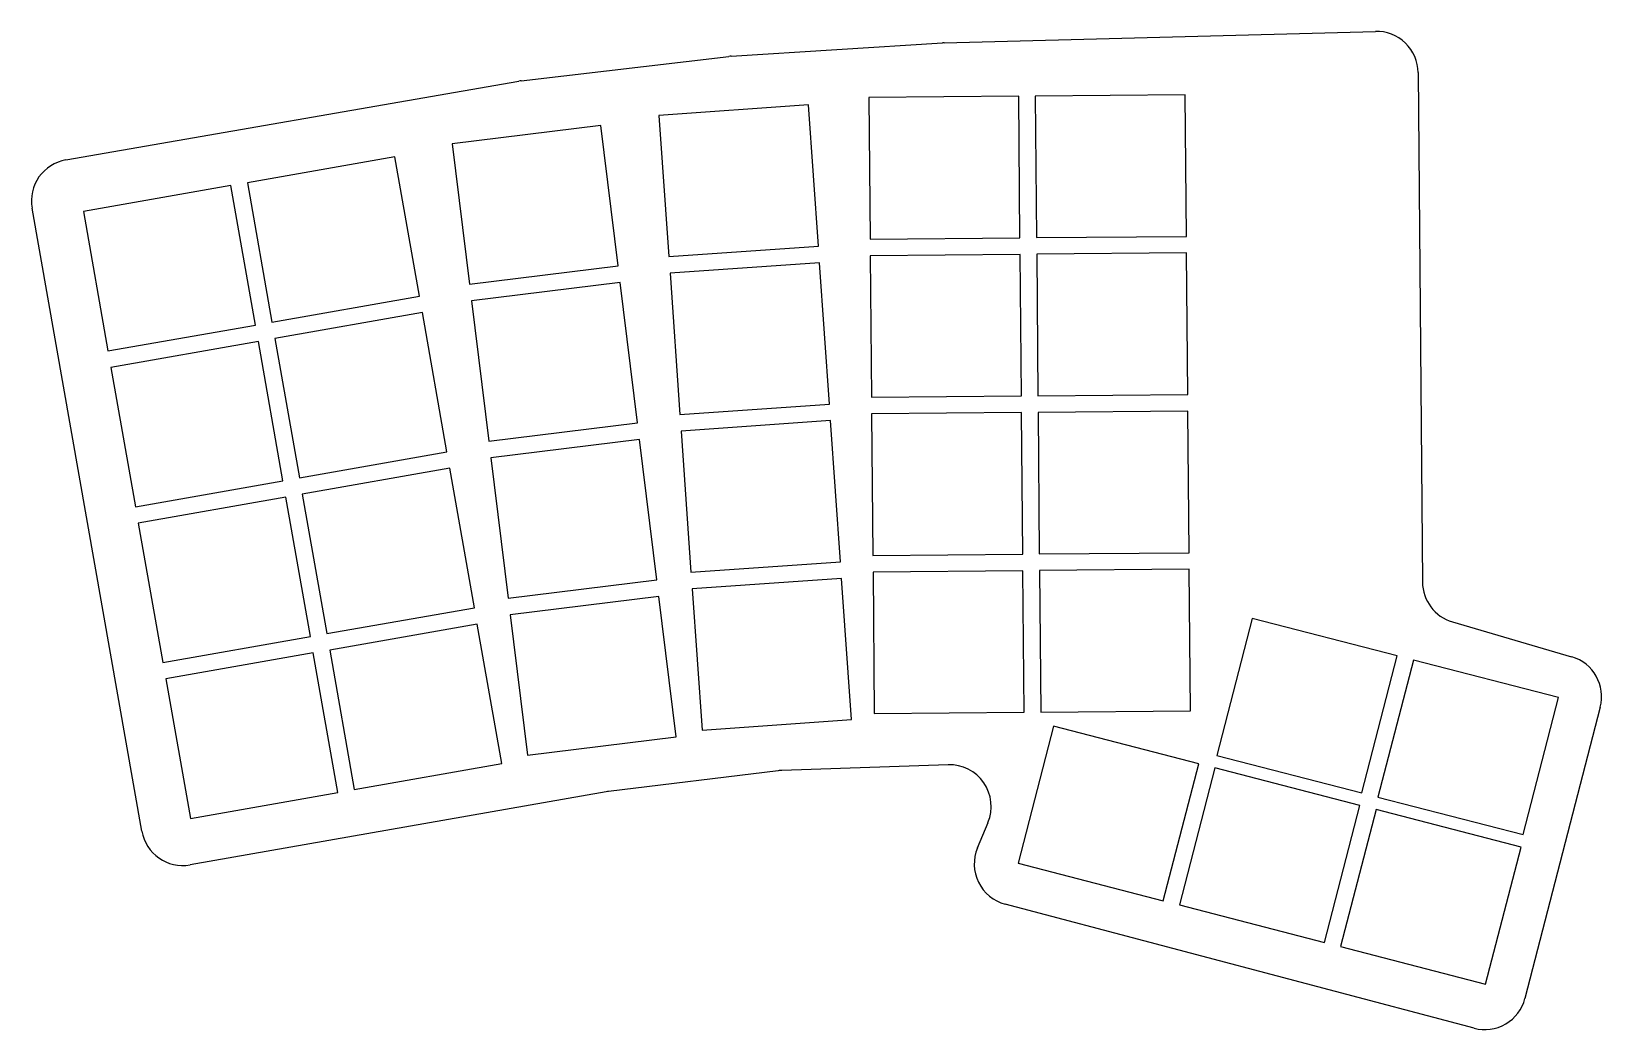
# Model space of a CAD drawing. Header units: millimetres. Extents: x 107 to 295, y -214 to -94.
import ezdxf

# ---------------------------------------------------------------- set-up
doc = ezdxf.new("R2010")
doc.units = ezdxf.units.MM

msp = doc.modelspace()

# ---------------------------------------------------------------- linework, layer by layer
for p, q in [((216.2, -95.39), (268.01, -94.03)), ((190.61, -97), (216.01, -95.4)), ((165.4, -99.95), (190.35, -97.02)), ((273.14, -98.98), (273.67, -160.18)), ((110.7, -109.45), (165.12, -99.99)), ((225.16, -101.81), (207.16, -101.97)), ((225.31, -118.81), (225.16, -101.81)), ((245.16, -101.64), (227.16, -101.79)), ((227.16, -101.79), (227.31, -118.79)), ((245.31, -118.64), (245.16, -101.64)), ((199.91, -102.86), (181.95, -104.12)), ((201.1, -119.82), (199.91, -102.86)), ((207.16, -101.97), (207.31, -118.97)), ((174.98, -105.32), (157.12, -107.51)), ((177.06, -122.19), (174.98, -105.32)), ((181.95, -104.12), (183.14, -121.08)), ((157.12, -107.51), (159.19, -124.38)), ((150.22, -109.07), (132.5, -112.2)), ((153.17, -125.81), (150.22, -109.07)), ((130.53, -112.54), (112.8, -115.67)), ((133.48, -129.29), (130.53, -112.54)), ((132.5, -112.2), (135.45, -128.94)), ((119.83, -190.08), (106.63, -115.25)), ((112.8, -115.67), (115.75, -132.41)), ((207.31, -118.97), (225.31, -118.81)), ((227.31, -118.79), (245.31, -118.64)), ((183.14, -121.08), (201.1, -119.82)), ((245.33, -120.64), (227.33, -120.79)), ((245.48, -137.64), (245.33, -120.64)), ((159.19, -124.38), (177.06, -122.19)), ((201.24, -121.82), (183.28, -123.07)), ((202.42, -138.78), (201.24, -121.82)), ((225.33, -120.81), (207.33, -120.97)), ((207.33, -120.97), (207.48, -137.97)), ((225.48, -137.81), (225.33, -120.81)), ((227.33, -120.79), (227.48, -137.79)), ((177.3, -124.18), (159.43, -126.37)), ((179.37, -141.05), (177.3, -124.18)), ((183.28, -123.07), (184.46, -140.03)), ((135.45, -128.94), (153.17, -125.81)), ((159.43, -126.37), (161.51, -143.24)), ((153.52, -127.78), (135.8, -130.91)), ((156.47, -144.52), (153.52, -127.78)), ((115.75, -132.41), (133.48, -129.29)), ((133.83, -131.26), (116.1, -134.38)), ((136.78, -148), (133.83, -131.26)), ((135.8, -130.91), (138.75, -147.65)), ((116.1, -134.38), (119.05, -151.12)), ((227.48, -137.79), (245.48, -137.64)), ((184.46, -140.03), (202.42, -138.78)), ((207.48, -137.97), (225.48, -137.81)), ((161.51, -143.24), (179.37, -141.05)), ((202.56, -140.77), (184.6, -142.03)), ((203.75, -157.73), (202.56, -140.77)), ((225.49, -139.81), (207.49, -139.97)), ((207.49, -139.97), (207.64, -156.97)), ((225.64, -156.81), (225.49, -139.81)), ((245.49, -139.64), (227.49, -139.79)), ((227.49, -139.79), (227.64, -156.79)), ((245.64, -156.64), (245.49, -139.64)), ((179.62, -143.03), (161.75, -145.23)), ((181.69, -159.91), (179.62, -143.03)), ((184.6, -142.03), (185.79, -158.99)), ((138.75, -147.65), (156.47, -144.52)), ((161.75, -145.23), (163.82, -162.1)), ((156.82, -146.49), (139.09, -149.62)), ((159.77, -163.24), (156.82, -146.49)), ((119.05, -151.12), (136.78, -148)), ((137.12, -149.97), (119.4, -153.09)), ((140.08, -166.71), (137.12, -149.97)), ((139.09, -149.62), (142.05, -166.36)), ((119.4, -153.09), (122.35, -169.83)), ((185.79, -158.99), (203.75, -157.73)), ((207.64, -156.97), (225.64, -156.81)), ((227.64, -156.79), (245.64, -156.64)), ((163.82, -162.1), (181.69, -159.91)), ((203.89, -159.73), (185.93, -160.98)), ((205.07, -176.68), (203.89, -159.73)), ((225.66, -158.81), (207.66, -158.97)), ((207.66, -158.97), (207.81, -175.97)), ((225.81, -175.81), (225.66, -158.81)), ((245.66, -158.63), (227.66, -158.79)), ((227.66, -158.79), (227.81, -175.79)), ((245.81, -175.63), (245.66, -158.63)), ((181.93, -161.89), (164.07, -164.09)), ((184, -178.77), (181.93, -161.89)), ((185.93, -160.98), (187.12, -177.94)), ((142.05, -166.36), (159.77, -163.24)), ((164.07, -164.09), (166.14, -180.96)), ((160.12, -165.21), (142.39, -168.33)), ((163.07, -181.95), (160.12, -165.21)), ((253.22, -164.53), (248.96, -180.99)), ((270.64, -169.04), (253.22, -164.53)), ((277.27, -164.93), (291.59, -169.14)), ((122.35, -169.83), (140.08, -166.71)), ((140.42, -168.68), (122.7, -171.8)), ((143.38, -185.42), (140.42, -168.68)), ((142.39, -168.33), (145.35, -185.07)), ((266.39, -185.49), (270.64, -169.04)), ((272.58, -169.54), (268.32, -186)), ((290.01, -174.04), (272.58, -169.54)), ((122.7, -171.8), (125.65, -188.55)), ((285.75, -190.5), (290.01, -174.04)), ((295.03, -175.19), (285.98, -210.17)), ((187.12, -177.94), (205.07, -176.68)), ((207.81, -175.97), (225.81, -175.81)), ((227.81, -175.79), (245.81, -175.63)), ((166.14, -180.96), (184, -178.77)), ((229.36, -177.48), (225.11, -193.94)), ((246.79, -181.99), (229.36, -177.48)), ((248.96, -180.99), (266.39, -185.49)), ((145.35, -185.07), (163.07, -181.95)), ((196.26, -182.83), (175.87, -185.31)), ((216.69, -182.11), (196.69, -182.79)), ((242.53, -198.44), (246.79, -181.99)), ((248.73, -182.49), (244.47, -198.95)), ((266.15, -186.99), (248.73, -182.49)), ((175.61, -185.34), (125.62, -194.14)), ((125.65, -188.55), (143.38, -185.42)), ((268.32, -186), (285.75, -190.5)), ((261.9, -203.45), (266.15, -186.99)), ((268.09, -187.49), (263.83, -203.95)), ((285.52, -192), (268.09, -187.49)), ((220.2, -192.09), (221.48, -189.03)), ((281.26, -208.46), (285.52, -192)), ((225.11, -193.94), (242.53, -198.44)), ((279.86, -213.75), (223.54, -198.84)), ((244.47, -198.95), (261.9, -203.45)), ((263.83, -203.95), (281.26, -208.46))]:
    msp.add_line(p, q)
for centre, start, end in [((268.14, -99.02), 0.5, 91.5051), ((216.33, -100.39), 91.5051, 93.6129), ((190.93, -101.99), 93.6129, 96.6815), ((165.98, -104.91), 96.6815, 99.8661), ((111.56, -114.38), 99.8661, 190), ((278.67, -160.14), 180.5, 253.6491), ((290.19, -173.94), 345.5, 73.6491), ((196.87, -187.79), 91.9546, 96.9361), ((216.86, -187.11), 337.3461, 91.9546), ((176.48, -190.27), 96.9361, 99.9761), ((124.75, -189.21), 190, 279.9761), ((224.82, -194.01), 157.3461, 255.177), ((281.14, -208.92), 255.177, 345.5)]:
    msp.add_arc(centre, 5, start, end)

doc.saveas('drawing.dxf')
